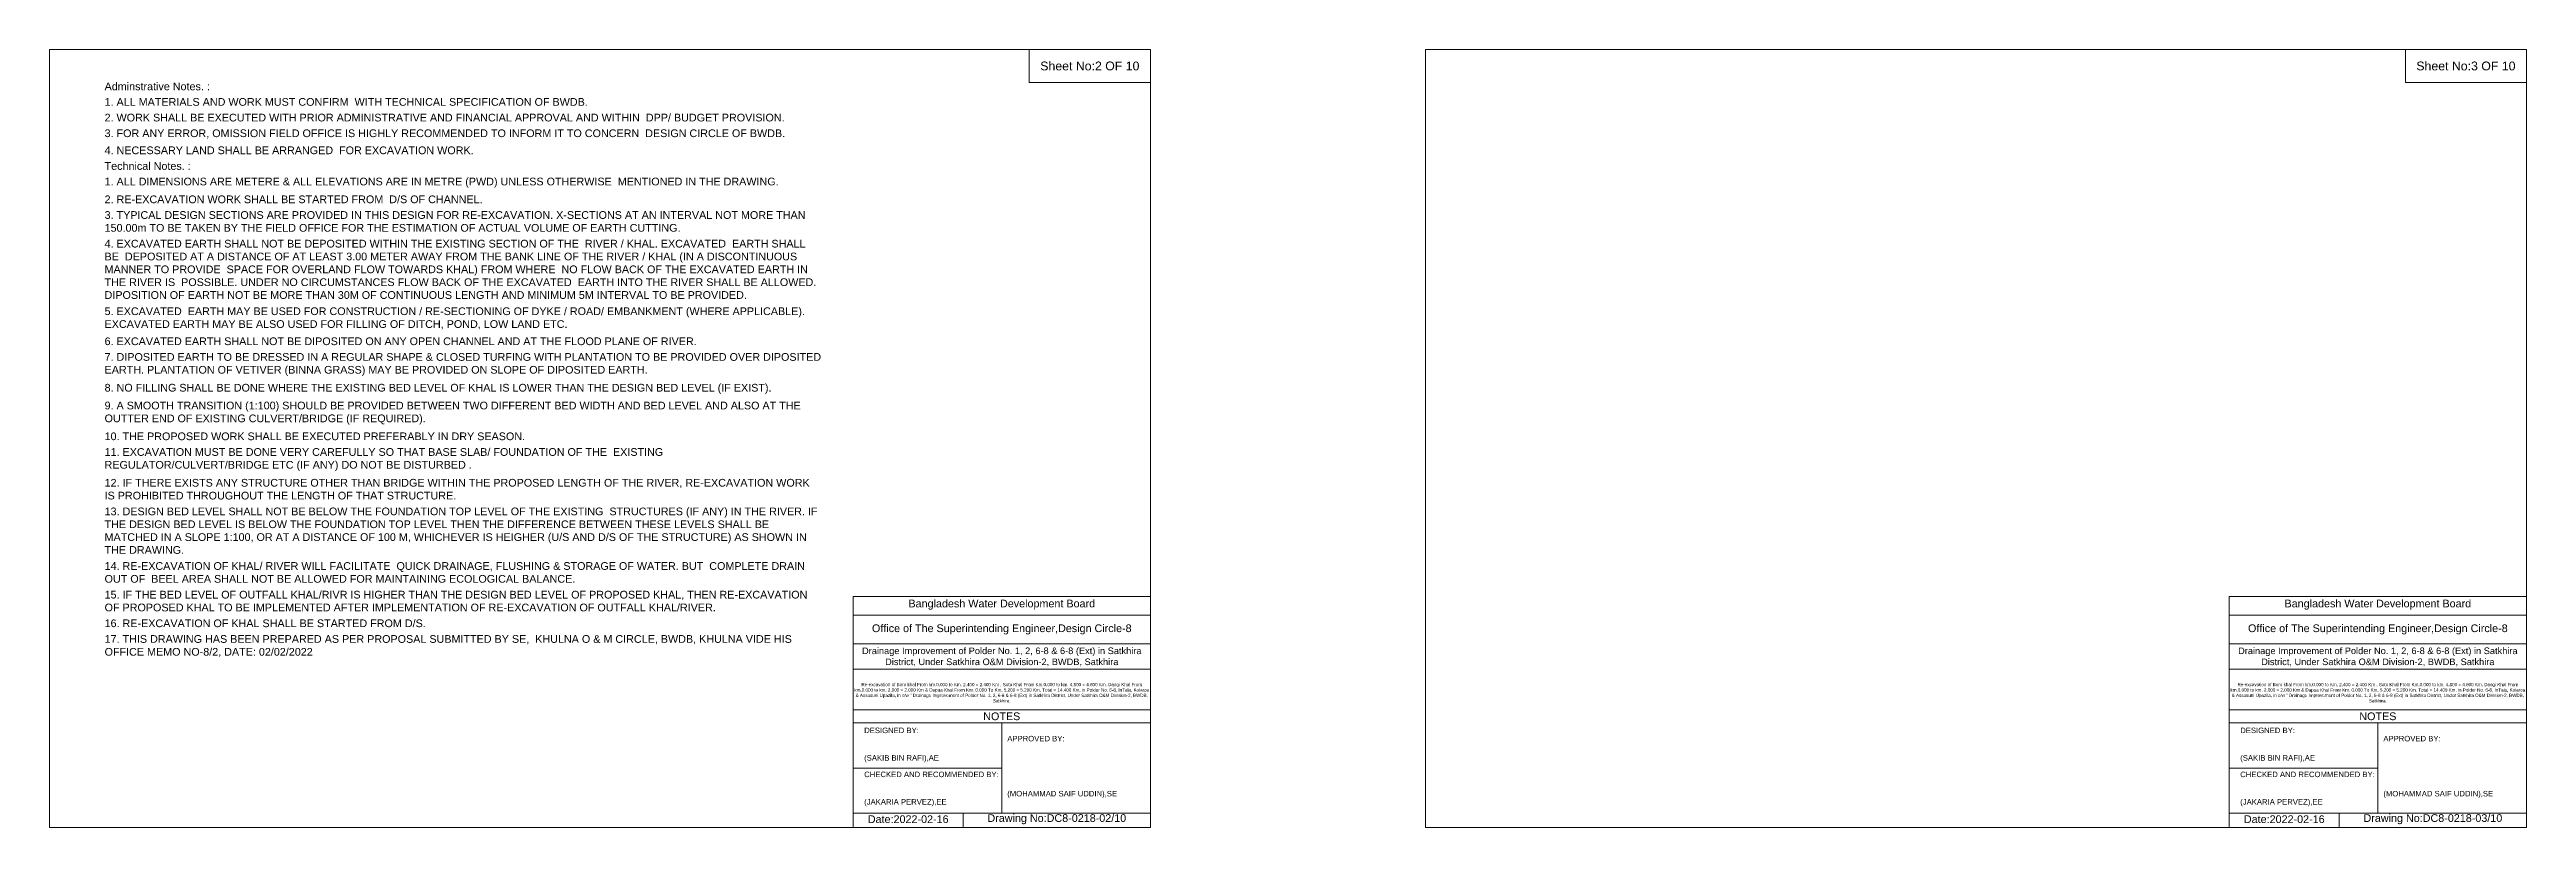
# Model space of a CAD drawing. Header units: inches. Extents: x 91000 to 538000, y -5656 to 0.
# Drawn here: x 320000 to 338000, y -5656 to 0 of the extents above; entities that cross this region are included whole.
import ezdxf

# ---------------------------------------------------------------- set-up
doc = ezdxf.new("R2010")
doc.units = ezdxf.units.IN
doc.header["$LTSCALE"] = 7
doc.header["$MEASUREMENT"] = 0
doc.layers.add('Cross Section Labels', color=7, linetype='Continuous', lineweight=9)
doc.styles.get("Standard").update_dxf_attribs({"font": 'arial.ttf'})

msp = doc.modelspace()

# ---------------------------------------------------------------- linework, layer by layer
at = {"layer": 'Cross Section Labels'}
for points in [[(320000, 0), (328000, 0), (328000, -5656), (320000, -5656)], [(327120, 0), (328000, 0), (328000, -240), (327120, -240)], [(330000, 0), (338000, 0), (338000, -5656), (330000, -5656)], [(337120, 0), (338000, 0), (338000, -240), (337120, -240)]]:
    msp.add_lwpolyline(points, close=True, dxfattribs=at)
for points in [[(325840, -5656), (325840, -3976), (328000, -3976)], [(325840, -4112), (328000, -4112)], [(335840, -5656), (335840, -3976), (338000, -3976)], [(335840, -4112), (338000, -4112)], [(325840, -4320), (328000, -4320)], [(335840, -4320), (338000, -4320)], [(325840, -4504), (328000, -4504)], [(335840, -4504), (338000, -4504)], [(325840, -4800), (328000, -4800)], [(335840, -4800), (338000, -4800)], [(325840, -4896), (328000, -4896)], [(326920, -4896), (326920, -5552)], [(335840, -4896), (338000, -4896)], [(336920, -4896), (336920, -5552)], [(325840, -5224), (326920, -5224)], [(335840, -5224), (336920, -5224)], [(325840, -5552), (328000, -5552)], [(326640, -5552), (326640, -5656)], [(335840, -5552), (338000, -5552)], [(336640, -5552), (336640, -5656)]]:
    msp.add_lwpolyline(points, dxfattribs=at)

# ---------------------------------------------------------------- texts
at = {"layer": 'Cross Section Labels', "attachment_point": 5}
for s, insert, char_height in [('Sheet No:2 OF 10', (327560, -120), 64), ('Sheet No:3 OF 10', (337560, -120), 64), ('Bangladesh Water Development Board', (326920, -4036), 56), ('Bangladesh Water Development Board', (336920, -4036), 56), ('Office of The Superintending Engineer,Design Circle-8', (326920, -4216), 56), ('Office of The Superintending Engineer,Design Circle-8', (336920, -4216), 56)]:
    msp.add_mtext(s, dxfattribs=dict(at, insert=insert, char_height=char_height))
at = {"layer": 'Cross Section Labels'}
for s, insert, char_height, width, attachment_point in [('Adminstrative Notes. :', (320400, -240), 56, 5200, 1), ('1. ALL MATERIALS AND WORK MUST CONFIRM  WITH TECHNICAL SPECIFICATION OF BWDB.', (320400, -352.91678), 56, 5200, 1), ('2. WORK SHALL BE EXECUTED WITH PRIOR ADMINISTRATIVE AND FINANCIAL APPROVAL AND WITHIN  DPP/ BUDGET PROVISION.', (320400, -466.86494), 56, 5200, 1), ('4. NECESSARY LAND SHALL BE ARRANGED  FOR EXCAVATION WORK. ', (320400, -704.88404), 56, 5200, 1), ('3. FOR ANY ERROR, OMISSION FIELD OFFICE IS HIGHLY RECOMMENDED TO INFORM IT TO CONCERN  DESIGN CIRCLE OF BWDB.', (320400, -580.8131), 56, 5200, 1), ('Technical Notes. :', (320400, -818.8322), 56, 5200, 1), ('2. RE-EXCAVATION WORK SHALL BE STARTED FROM  D/S OF CHANNEL.', (320400, -1061.206), 56, 5200, 1), ('1. ALL DIMENSIONS ARE METERE & ALL ELEVATIONS ARE IN METRE (PWD) UNLESS OTHERWISE  MENTIONED IN THE DRAWING.', (320400, -931.74898), 56, 5200, 1), ('3. TYPICAL DESIGN SECTIONS ARE PROVIDED IN THIS DESIGN FOR RE-EXCAVATION. X-SECTIONS AT AN INTERVAL NOT MORE THAN 150.00m TO BE TAKEN BY THE FIELD OFFICE FOR THE ESTIMATION OF ACTUAL VOLUME OF EARTH CUTTING.', (320400, -1175.15416), 56, 5200, 1), ('4. EXCAVATED EARTH SHALL NOT BE DEPOSITED WITHIN THE EXISTING SECTION OF THE  RIVER / KHAL. EXCAVATED  EARTH SHALL BE  DEPOSITED AT A DISTANCE OF AT LEAST 3.00 METER AWAY FROM THE BANK LINE OF THE RIVER / KHAL (IN A DISCONTINUOUS  MANNER TO PROVIDE  SPACE FOR OVERLAND FLOW TOWARDS KHAL) FROM WHERE  NO FLOW BACK OF THE EXCAVATED EARTH IN THE RIVER IS  POSSIBLE. UNDER NO CIRCUMSTANCES FLOW BACK OF THE EXCAVATED  EARTH INTO THE RIVER SHALL BE ALLOWED. DIPOSITION OF EARTH NOT BE MORE THAN 30M OF CONTINUOUS LENGTH AND MINIMUM 5M INTERVAL TO BE PROVIDED.', (320400, -1383.42883), 56, 5200, 1), ('5. EXCAVATED  EARTH MAY BE USED FOR CONSTRUCTION / RE-SECTIONING OF DYKE / ROAD/ EMBANKMENT (WHERE APPLICABLE). EXCAVATED EARTH MAY BE ALSO USED FOR FILLING OF DITCH, POND, LOW LAND ETC.', (320400, -1874.72124), 56, 5200, 1), ('6. EXCAVATED EARTH SHALL NOT BE DIPOSITED ON ANY OPEN CHANNEL AND AT THE FLOOD PLANE OF RIVER.', (320400, -2093.11869), 56, 5200, 1), ('7. DIPOSITED EARTH TO BE DRESSED IN A REGULAR SHAPE & CLOSED TURFING WITH PLANTATION TO BE PROVIDED OVER DIPOSITED EARTH. PLANTATION OF VETIVER (BINNA GRASS) MAY BE PROVIDED ON SLOPE OF DIPOSITED EARTH.^J', (320400, -2207.06685), 56, 5200, 1), ('8. NO FILLING SHALL BE DONE WHERE THE EXISTING BED LEVEL OF KHAL IS LOWER THAN THE DESIGN BED LEVEL (IF EXIST).', (320400, -2430.85039), 56, 5200, 1), ('9. A SMOOTH TRANSITION (1:100) SHOULD BE PROVIDED BETWEEN TWO DIFFERENT BED WIDTH AND BED LEVEL AND ALSO AT THE OUTTER END OF EXISTING CULVERT/BRIDGE (IF REQUIRED).', (320400, -2560.30741), 56, 5200, 1), ('10. THE PROPOSED WORK SHALL BE EXECUTED PREFERABLY IN DRY SEASON.', (320400, -2784.09095), 56, 5200, 1), ('11. EXCAVATION MUST BE DONE VERY CAREFULLY SO THAT BASE SLAB/ FOUNDATION OF THE  EXISTING REGULATOR/CULVERT/BRIDGE ETC (IF ANY) DO NOT BE DISTURBED .^J', (320400, -2898.03911), 56, 5200, 1), ('12. IF THERE EXISTS ANY STRUCTURE OTHER THAN BRIDGE WITHIN THE PROPOSED LENGTH OF THE RIVER, RE-EXCAVATION WORK IS PROHIBITED THROUGHOUT THE LENGTH OF THAT STRUCTURE.', (320400, -3121.82265), 56, 5200, 1), ('13. DESIGN BED LEVEL SHALL NOT BE BELOW THE FOUNDATION TOP LEVEL OF THE EXISTING  STRUCTURES (IF ANY) IN THE RIVER. IF THE DESIGN BED LEVEL IS BELOW THE FOUNDATION TOP LEVEL THEN THE DIFFERENCE BETWEEN THESE LEVELS SHALL BE MATCHED IN A SLOPE 1:100, OR AT A DISTANCE OF 100 M, WHICHEVER IS HEIGHER (U/S AND D/S OF THE STRUCTURE) AS SHOWN IN THE DRAWING.', (320400, -3330.09732), 56, 5200, 1), ('14. RE-EXCAVATION OF KHAL/ RIVER WILL FACILITATE  QUICK DRAINAGE, FLUSHING & STORAGE OF WATER. BUT  COMPLETE DRAIN OUT OF  BEEL AREA SHALL NOT BE ALLOWED FOR MAINTAINING ECOLOGICAL BALANCE.', (320400, -3726.98681), 56, 5200, 1), ('15. IF THE BED LEVEL OF OUTFALL KHAL/RIVR IS HIGHER THAN THE DESIGN BED LEVEL OF PROPOSED KHAL, THEN RE-EXCAVATION OF PROPOSED KHAL TO BE IMPLEMENTED AFTER IMPLEMENTATION OF RE-EXCAVATION OF OUTFALL KHAL/RIVER.', (320400, -3935.26148), 56, 5200, 1), ('17. THIS DRAWING HAS BEEN PREPARED AS PER PROPOSAL SUBMITTED BY SE,  KHULNA O & M CIRCLE, BWDB, KHULNA VIDE HIS OFFICE MEMO NO-8/2, DATE: 02/02/2022 ', (320400, -4257.48431), 56, 5200, 1), ('16. RE-EXCAVATION OF KHAL SHALL BE STARTED FROM D/S.', (320400, -4143.53615), 56, 5200, 1), ('Drainage Improvement of Polder No. 1, 2, 6-8 & 6-8 (Ext) in Satkhira District, Under Satkhira O&M Division-2, BWDB, Satkhira', (326920, -4416), 48, 2240, 5), ('Drainage Improvement of Polder No. 1, 2, 6-8 & 6-8 (Ext) in Satkhira District, Under Satkhira O&M Division-2, BWDB, Satkhira', (336920, -4416), 48, 2240, 5), ('Re-excavation of Boro khal From km.0.000 to Km. 2.400 = 2.400 Km , Soto Khal From Km.0.000 to km. 4.800 = 4.800 Km, Dangi Khal From km.0.000 to km. 2.000 = 2.000 Km & Dapua Khal From Km. 0.000 To Km. 5.200 = 5.200 Km. Total = 14.400 Km. in Polder No. 6-8, InTala, Kolaroa & Assasuni Upazila, in c/w “ Drainage Improvement of Polder No. 1, 2, 6-8 & 6-8 (Ext) in Satkhira District, Under Satkhira O&M Division-2, BWDB, Satkhira.', (326920, -4676), 23.56497918, 2160, 5), ('Re-excavation of Boro khal From km.0.000 to Km. 2.400 = 2.400 Km , Soto Khal From Km.0.000 to km. 4.800 = 4.800 Km, Dangi Khal From km.0.000 to km. 2.000 = 2.000 Km & Dapua Khal From Km. 0.000 To Km. 5.200 = 5.200 Km. Total = 14.400 Km. in Polder No. 6-8, InTala, Kolaroa & Assasuni Upazila, in c/w “ Drainage Improvement of Polder No. 1, 2, 6-8 & 6-8 (Ext) in Satkhira District, Under Satkhira O&M Division-2, BWDB, Satkhira.', (336920, -4676), 23.56497918, 2160, 5), ('NOTES', (326920, -4848), 56, 2240, 5), ('NOTES', (336920, -4848), 56, 2240, 5), ('DESIGNED BY:^J^J^J(SAKIB BIN RAFI),AE', (325920, -5056), 40, 1120, 4), ('APPROVED BY:^J^J^J^J^J^J(MOHAMMAD SAIF UDDIN),SE', (326960, -5216), 40, 1120, 4), ('DESIGNED BY:^J^J^J(SAKIB BIN RAFI),AE', (335920, -5056), 40, 1120, 4), ('APPROVED BY:^J^J^J^J^J^J(MOHAMMAD SAIF UDDIN),SE', (336960, -5216), 40, 1120, 4), ('CHECKED AND RECOMMENDED BY:^J^J^J(JAKARIA PERVEZ),EE', (325920, -5376), 40, 1120, 4), ('CHECKED AND RECOMMENDED BY:^J^J^J(JAKARIA PERVEZ),EE', (335920, -5376), 40, 1120, 4), ('Date:2022-02-16', (326240, -5596), 56, 1120, 5), ('Drawing No:DC8-0218-02/10', (327320, -5596), 56, 1760, 5), ('Date:2022-02-16', (336240, -5596), 56, 1120, 5), ('Drawing No:DC8-0218-03/10', (337320, -5596), 56, 1760, 5)]:
    msp.add_mtext(s, dxfattribs=dict(at, insert=insert, char_height=char_height, width=width, attachment_point=attachment_point))

doc.saveas('drawing.dxf')
